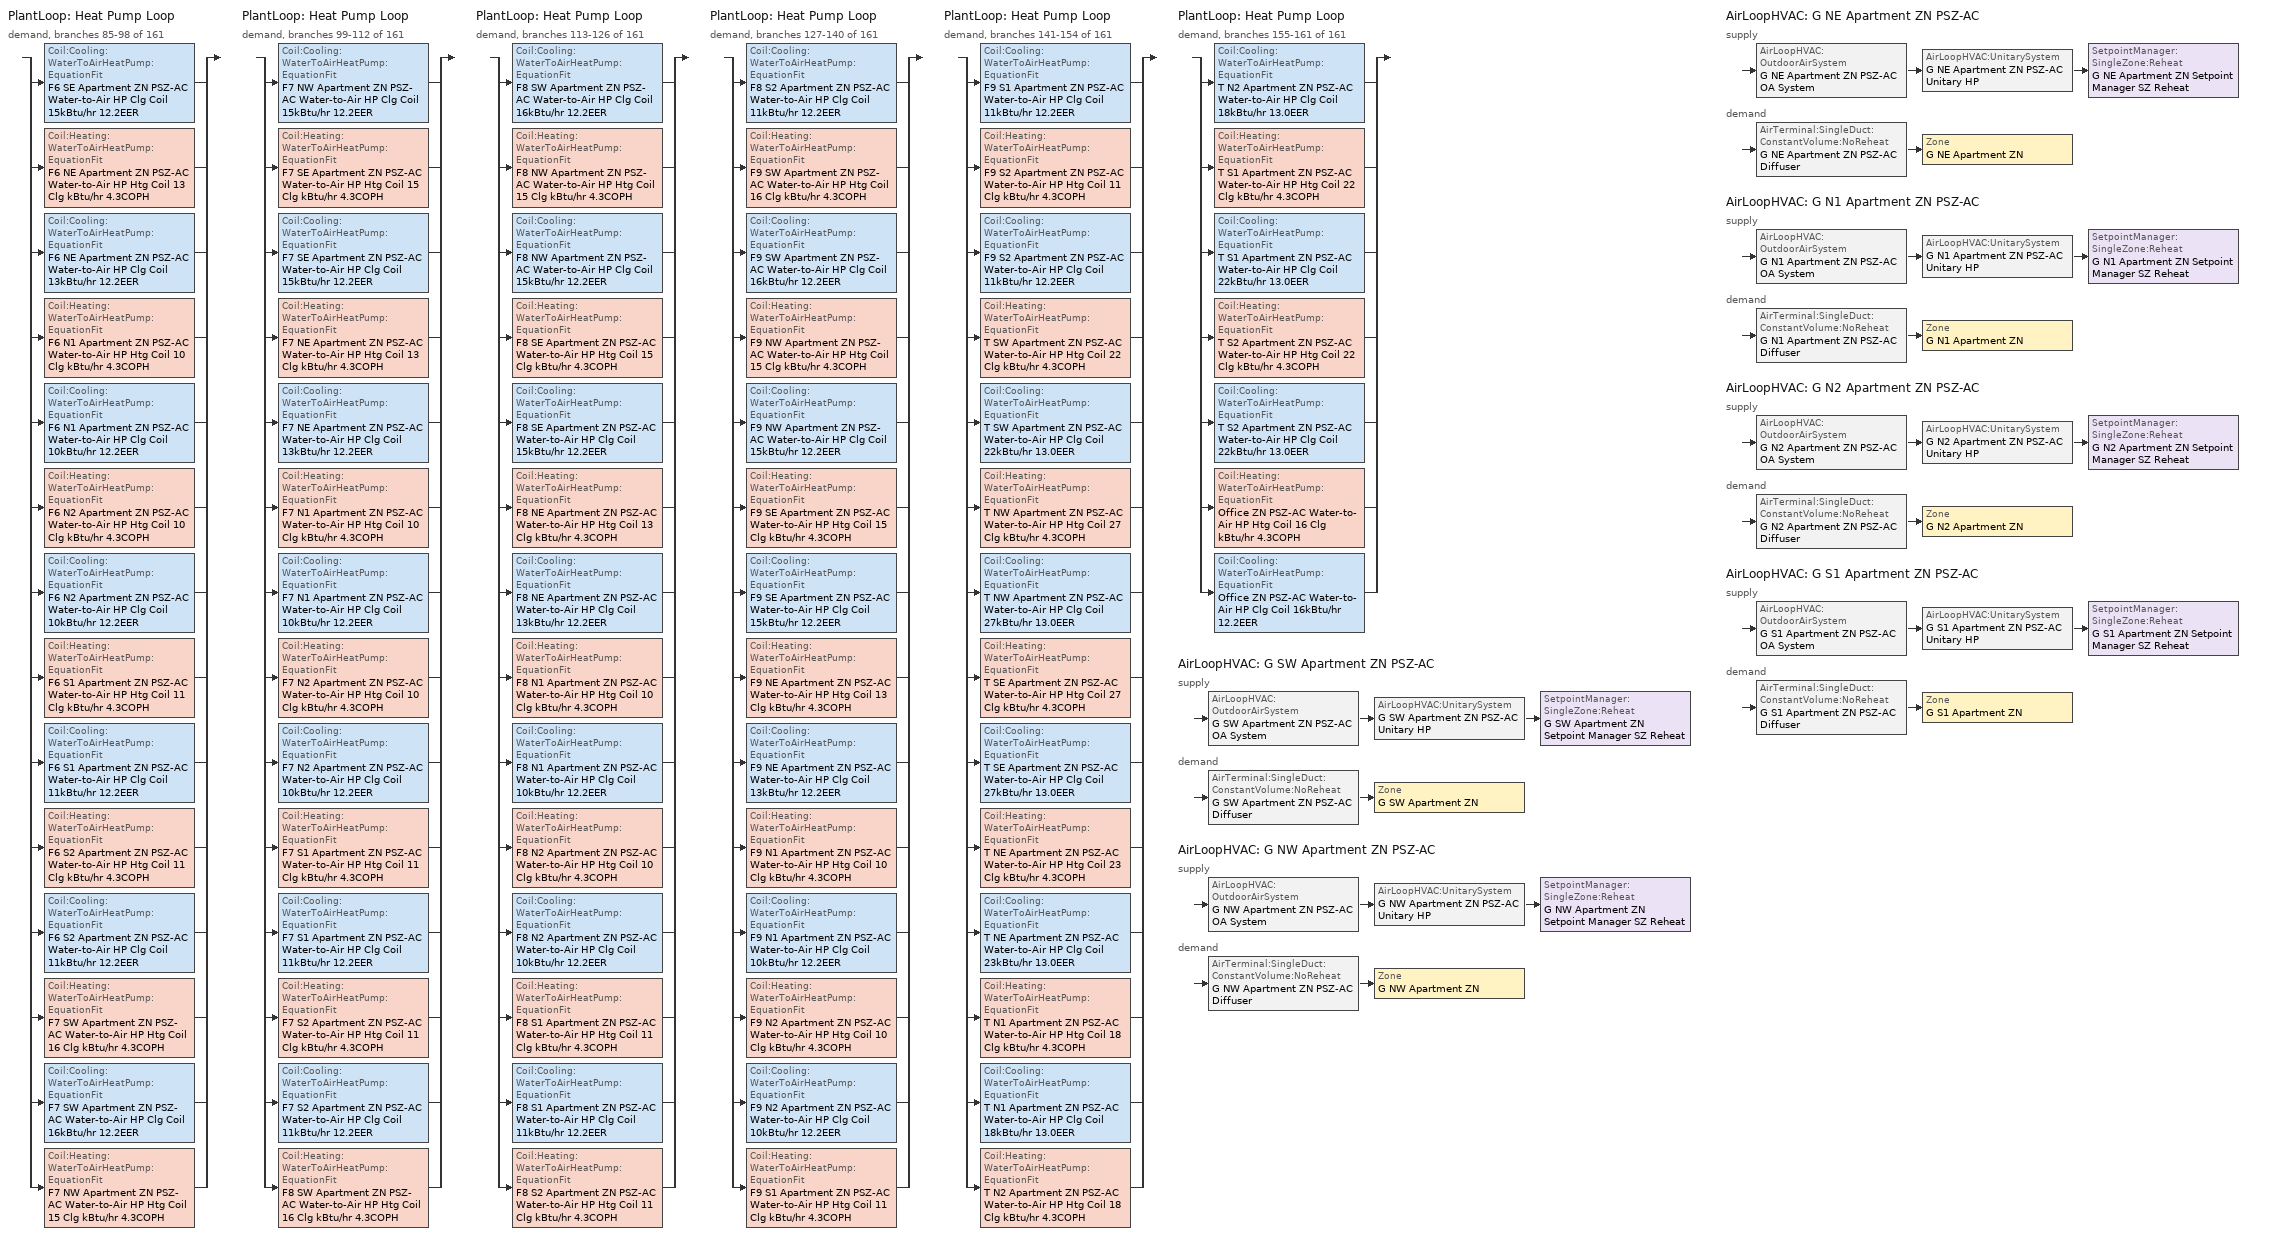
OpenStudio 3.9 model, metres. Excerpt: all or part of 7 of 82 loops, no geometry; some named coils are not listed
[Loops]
PlantLoop 'Heat Pump Loop'
 demand, branches 85-98 of 161: split
  | Coil:Cooling:WaterToAirHeatPump:EquationFit 'F6 SE Apartment ZN PSZ-AC Water-to-Air HP Clg Coil 15kBtu/hr 12.2EER'
  | Coil:Heating:WaterToAirHeatPump:EquationFit 'F6 NE Apartment ZN PSZ-AC Water-to-Air HP Htg Coil 13 Clg kBtu/hr 4.3COPH'
  | Coil:Cooling:WaterToAirHeatPump:EquationFit 'F6 NE Apartment ZN PSZ-AC Water-to-Air HP Clg Coil 13kBtu/hr 12.2EER'
  | Coil:Heating:WaterToAirHeatPump:EquationFit 'F6 N1 Apartment ZN PSZ-AC Water-to-Air HP Htg Coil 10 Clg kBtu/hr 4.3COPH'
  | Coil:Cooling:WaterToAirHeatPump:EquationFit 'F6 N1 Apartment ZN PSZ-AC Water-to-Air HP Clg Coil 10kBtu/hr 12.2EER'
  | Coil:Heating:WaterToAirHeatPump:EquationFit 'F6 N2 Apartment ZN PSZ-AC Water-to-Air HP Htg Coil 10 Clg kBtu/hr 4.3COPH'
  | Coil:Cooling:WaterToAirHeatPump:EquationFit 'F6 N2 Apartment ZN PSZ-AC Water-to-Air HP Clg Coil 10kBtu/hr 12.2EER'
  | Coil:Heating:WaterToAirHeatPump:EquationFit 'F6 S1 Apartment ZN PSZ-AC Water-to-Air HP Htg Coil 11 Clg kBtu/hr 4.3COPH'
  | Coil:Cooling:WaterToAirHeatPump:EquationFit 'F6 S1 Apartment ZN PSZ-AC Water-to-Air HP Clg Coil 11kBtu/hr 12.2EER'
  | Coil:Heating:WaterToAirHeatPump:EquationFit 'F6 S2 Apartment ZN PSZ-AC Water-to-Air HP Htg Coil 11 Clg kBtu/hr 4.3COPH'
  | Coil:Cooling:WaterToAirHeatPump:EquationFit 'F6 S2 Apartment ZN PSZ-AC Water-to-Air HP Clg Coil 11kBtu/hr 12.2EER'
  | Coil:Heating:WaterToAirHeatPump:EquationFit 'F7 SW Apartment ZN PSZ-AC Water-to-Air HP Htg Coil 16 Clg kBtu/hr 4.3COPH'
  | Coil:Cooling:WaterToAirHeatPump:EquationFit 'F7 SW Apartment ZN PSZ-AC Water-to-Air HP Clg Coil 16kBtu/hr 12.2EER'
  | Coil:Heating:WaterToAirHeatPump:EquationFit 'F7 NW Apartment ZN PSZ-AC Water-to-Air HP Htg Coil 15 Clg kBtu/hr 4.3COPH'
PlantLoop 'Heat Pump Loop'
 demand, branches 99-112 of 161: split
  | Coil:Cooling:WaterToAirHeatPump:EquationFit 'F7 NW Apartment ZN PSZ-AC Water-to-Air HP Clg Coil 15kBtu/hr 12.2EER'
  | Coil:Heating:WaterToAirHeatPump:EquationFit 'F7 SE Apartment ZN PSZ-AC Water-to-Air HP Htg Coil 15 Clg kBtu/hr 4.3COPH'
  | Coil:Cooling:WaterToAirHeatPump:EquationFit 'F7 SE Apartment ZN PSZ-AC Water-to-Air HP Clg Coil 15kBtu/hr 12.2EER'
  | Coil:Heating:WaterToAirHeatPump:EquationFit 'F7 NE Apartment ZN PSZ-AC Water-to-Air HP Htg Coil 13 Clg kBtu/hr 4.3COPH'
  | Coil:Cooling:WaterToAirHeatPump:EquationFit 'F7 NE Apartment ZN PSZ-AC Water-to-Air HP Clg Coil 13kBtu/hr 12.2EER'
  | Coil:Heating:WaterToAirHeatPump:EquationFit 'F7 N1 Apartment ZN PSZ-AC Water-to-Air HP Htg Coil 10 Clg kBtu/hr 4.3COPH'
  | Coil:Cooling:WaterToAirHeatPump:EquationFit 'F7 N1 Apartment ZN PSZ-AC Water-to-Air HP Clg Coil 10kBtu/hr 12.2EER'
  | Coil:Heating:WaterToAirHeatPump:EquationFit 'F7 N2 Apartment ZN PSZ-AC Water-to-Air HP Htg Coil 10 Clg kBtu/hr 4.3COPH'
  | Coil:Cooling:WaterToAirHeatPump:EquationFit 'F7 N2 Apartment ZN PSZ-AC Water-to-Air HP Clg Coil 10kBtu/hr 12.2EER'
  | Coil:Heating:WaterToAirHeatPump:EquationFit 'F7 S1 Apartment ZN PSZ-AC Water-to-Air HP Htg Coil 11 Clg kBtu/hr 4.3COPH'
  | Coil:Cooling:WaterToAirHeatPump:EquationFit 'F7 S1 Apartment ZN PSZ-AC Water-to-Air HP Clg Coil 11kBtu/hr 12.2EER'
  | Coil:Heating:WaterToAirHeatPump:EquationFit 'F7 S2 Apartment ZN PSZ-AC Water-to-Air HP Htg Coil 11 Clg kBtu/hr 4.3COPH'
  | Coil:Cooling:WaterToAirHeatPump:EquationFit 'F7 S2 Apartment ZN PSZ-AC Water-to-Air HP Clg Coil 11kBtu/hr 12.2EER'
  | Coil:Heating:WaterToAirHeatPump:EquationFit 'F8 SW Apartment ZN PSZ-AC Water-to-Air HP Htg Coil 16 Clg kBtu/hr 4.3COPH'
PlantLoop 'Heat Pump Loop'
 demand, branches 113-126 of 161: split
  | Coil:Cooling:WaterToAirHeatPump:EquationFit 'F8 SW Apartment ZN PSZ-AC Water-to-Air HP Clg Coil 16kBtu/hr 12.2EER'
  | Coil:Heating:WaterToAirHeatPump:EquationFit 'F8 NW Apartment ZN PSZ-AC Water-to-Air HP Htg Coil 15 Clg kBtu/hr 4.3COPH'
  | Coil:Cooling:WaterToAirHeatPump:EquationFit 'F8 NW Apartment ZN PSZ-AC Water-to-Air HP Clg Coil 15kBtu/hr 12.2EER'
  | Coil:Heating:WaterToAirHeatPump:EquationFit 'F8 SE Apartment ZN PSZ-AC Water-to-Air HP Htg Coil 15 Clg kBtu/hr 4.3COPH'
  | Coil:Cooling:WaterToAirHeatPump:EquationFit 'F8 SE Apartment ZN PSZ-AC Water-to-Air HP Clg Coil 15kBtu/hr 12.2EER'
  | Coil:Heating:WaterToAirHeatPump:EquationFit 'F8 NE Apartment ZN PSZ-AC Water-to-Air HP Htg Coil 13 Clg kBtu/hr 4.3COPH'
  | Coil:Cooling:WaterToAirHeatPump:EquationFit 'F8 NE Apartment ZN PSZ-AC Water-to-Air HP Clg Coil 13kBtu/hr 12.2EER'
  | Coil:Heating:WaterToAirHeatPump:EquationFit 'F8 N1 Apartment ZN PSZ-AC Water-to-Air HP Htg Coil 10 Clg kBtu/hr 4.3COPH'
  | Coil:Cooling:WaterToAirHeatPump:EquationFit 'F8 N1 Apartment ZN PSZ-AC Water-to-Air HP Clg Coil 10kBtu/hr 12.2EER'
  | Coil:Heating:WaterToAirHeatPump:EquationFit 'F8 N2 Apartment ZN PSZ-AC Water-to-Air HP Htg Coil 10 Clg kBtu/hr 4.3COPH'
  | Coil:Cooling:WaterToAirHeatPump:EquationFit 'F8 N2 Apartment ZN PSZ-AC Water-to-Air HP Clg Coil 10kBtu/hr 12.2EER'
  | Coil:Heating:WaterToAirHeatPump:EquationFit 'F8 S1 Apartment ZN PSZ-AC Water-to-Air HP Htg Coil 11 Clg kBtu/hr 4.3COPH'
  | Coil:Cooling:WaterToAirHeatPump:EquationFit 'F8 S1 Apartment ZN PSZ-AC Water-to-Air HP Clg Coil 11kBtu/hr 12.2EER'
  | Coil:Heating:WaterToAirHeatPump:EquationFit 'F8 S2 Apartment ZN PSZ-AC Water-to-Air HP Htg Coil 11 Clg kBtu/hr 4.3COPH'
PlantLoop 'Heat Pump Loop'
 demand, branches 127-140 of 161: split
  | Coil:Cooling:WaterToAirHeatPump:EquationFit 'F8 S2 Apartment ZN PSZ-AC Water-to-Air HP Clg Coil 11kBtu/hr 12.2EER'
  | Coil:Heating:WaterToAirHeatPump:EquationFit 'F9 SW Apartment ZN PSZ-AC Water-to-Air HP Htg Coil 16 Clg kBtu/hr 4.3COPH'
  | Coil:Cooling:WaterToAirHeatPump:EquationFit 'F9 SW Apartment ZN PSZ-AC Water-to-Air HP Clg Coil 16kBtu/hr 12.2EER'
  | Coil:Heating:WaterToAirHeatPump:EquationFit 'F9 NW Apartment ZN PSZ-AC Water-to-Air HP Htg Coil 15 Clg kBtu/hr 4.3COPH'
  | Coil:Cooling:WaterToAirHeatPump:EquationFit 'F9 NW Apartment ZN PSZ-AC Water-to-Air HP Clg Coil 15kBtu/hr 12.2EER'
  | Coil:Heating:WaterToAirHeatPump:EquationFit 'F9 SE Apartment ZN PSZ-AC Water-to-Air HP Htg Coil 15 Clg kBtu/hr 4.3COPH'
  | Coil:Cooling:WaterToAirHeatPump:EquationFit 'F9 SE Apartment ZN PSZ-AC Water-to-Air HP Clg Coil 15kBtu/hr 12.2EER'
  | Coil:Heating:WaterToAirHeatPump:EquationFit 'F9 NE Apartment ZN PSZ-AC Water-to-Air HP Htg Coil 13 Clg kBtu/hr 4.3COPH'
  | Coil:Cooling:WaterToAirHeatPump:EquationFit 'F9 NE Apartment ZN PSZ-AC Water-to-Air HP Clg Coil 13kBtu/hr 12.2EER'
  | Coil:Heating:WaterToAirHeatPump:EquationFit 'F9 N1 Apartment ZN PSZ-AC Water-to-Air HP Htg Coil 10 Clg kBtu/hr 4.3COPH'
  | Coil:Cooling:WaterToAirHeatPump:EquationFit 'F9 N1 Apartment ZN PSZ-AC Water-to-Air HP Clg Coil 10kBtu/hr 12.2EER'
  | Coil:Heating:WaterToAirHeatPump:EquationFit 'F9 N2 Apartment ZN PSZ-AC Water-to-Air HP Htg Coil 10 Clg kBtu/hr 4.3COPH'
  | Coil:Cooling:WaterToAirHeatPump:EquationFit 'F9 N2 Apartment ZN PSZ-AC Water-to-Air HP Clg Coil 10kBtu/hr 12.2EER'
  | Coil:Heating:WaterToAirHeatPump:EquationFit 'F9 S1 Apartment ZN PSZ-AC Water-to-Air HP Htg Coil 11 Clg kBtu/hr 4.3COPH'
PlantLoop 'Heat Pump Loop'
 demand, branches 141-154 of 161: split
  | Coil:Cooling:WaterToAirHeatPump:EquationFit 'F9 S1 Apartment ZN PSZ-AC Water-to-Air HP Clg Coil 11kBtu/hr 12.2EER'
  | Coil:Heating:WaterToAirHeatPump:EquationFit 'F9 S2 Apartment ZN PSZ-AC Water-to-Air HP Htg Coil 11 Clg kBtu/hr 4.3COPH'
  | Coil:Cooling:WaterToAirHeatPump:EquationFit 'F9 S2 Apartment ZN PSZ-AC Water-to-Air HP Clg Coil 11kBtu/hr 12.2EER'
  | Coil:Heating:WaterToAirHeatPump:EquationFit 'T SW Apartment ZN PSZ-AC Water-to-Air HP Htg Coil 22 Clg kBtu/hr 4.3COPH'
  | Coil:Cooling:WaterToAirHeatPump:EquationFit 'T SW Apartment ZN PSZ-AC Water-to-Air HP Clg Coil 22kBtu/hr 13.0EER'
  | Coil:Heating:WaterToAirHeatPump:EquationFit 'T NW Apartment ZN PSZ-AC Water-to-Air HP Htg Coil 27 Clg kBtu/hr 4.3COPH'
  | Coil:Cooling:WaterToAirHeatPump:EquationFit 'T NW Apartment ZN PSZ-AC Water-to-Air HP Clg Coil 27kBtu/hr 13.0EER'
  | Coil:Heating:WaterToAirHeatPump:EquationFit 'T SE Apartment ZN PSZ-AC Water-to-Air HP Htg Coil 27 Clg kBtu/hr 4.3COPH'
  | Coil:Cooling:WaterToAirHeatPump:EquationFit 'T SE Apartment ZN PSZ-AC Water-to-Air HP Clg Coil 27kBtu/hr 13.0EER'
  | Coil:Heating:WaterToAirHeatPump:EquationFit 'T NE Apartment ZN PSZ-AC Water-to-Air HP Htg Coil 23 Clg kBtu/hr 4.3COPH'
  | Coil:Cooling:WaterToAirHeatPump:EquationFit 'T NE Apartment ZN PSZ-AC Water-to-Air HP Clg Coil 23kBtu/hr 13.0EER'
  | Coil:Heating:WaterToAirHeatPump:EquationFit 'T N1 Apartment ZN PSZ-AC Water-to-Air HP Htg Coil 18 Clg kBtu/hr 4.3COPH'
  | Coil:Cooling:WaterToAirHeatPump:EquationFit 'T N1 Apartment ZN PSZ-AC Water-to-Air HP Clg Coil 18kBtu/hr 13.0EER'
  | Coil:Heating:WaterToAirHeatPump:EquationFit 'T N2 Apartment ZN PSZ-AC Water-to-Air HP Htg Coil 18 Clg kBtu/hr 4.3COPH'
PlantLoop 'Heat Pump Loop'
 demand, branches 155-161 of 161: split
  | Coil:Cooling:WaterToAirHeatPump:EquationFit 'T N2 Apartment ZN PSZ-AC Water-to-Air HP Clg Coil 18kBtu/hr 13.0EER'
  | Coil:Heating:WaterToAirHeatPump:EquationFit 'T S1 Apartment ZN PSZ-AC Water-to-Air HP Htg Coil 22 Clg kBtu/hr 4.3COPH'
  | Coil:Cooling:WaterToAirHeatPump:EquationFit 'T S1 Apartment ZN PSZ-AC Water-to-Air HP Clg Coil 22kBtu/hr 13.0EER'
  | Coil:Heating:WaterToAirHeatPump:EquationFit 'T S2 Apartment ZN PSZ-AC Water-to-Air HP Htg Coil 22 Clg kBtu/hr 4.3COPH'
  | Coil:Cooling:WaterToAirHeatPump:EquationFit 'T S2 Apartment ZN PSZ-AC Water-to-Air HP Clg Coil 22kBtu/hr 13.0EER'
  | Coil:Heating:WaterToAirHeatPump:EquationFit 'Office ZN PSZ-AC Water-to-Air HP Htg Coil 16 Clg kBtu/hr 4.3COPH'
  | Coil:Cooling:WaterToAirHeatPump:EquationFit 'Office ZN PSZ-AC Water-to-Air HP Clg Coil 16kBtu/hr 12.2EER'
AirLoopHVAC 'G SW Apartment ZN PSZ-AC'
 supply: AirLoopHVAC:OutdoorAirSystem 'G SW Apartment ZN PSZ-AC OA System' > AirLoopHVAC:UnitarySystem 'G SW Apartment ZN PSZ-AC Unitary HP' > SetpointManager:SingleZone:Reheat 'G SW Apartment ZN Setpoint Manager SZ Reheat'
 demand: AirTerminal:SingleDuct:ConstantVolume:NoReheat 'G SW Apartment ZN PSZ-AC Diffuser' > Zone 'G SW Apartment ZN'
AirLoopHVAC 'G NW Apartment ZN PSZ-AC'
 supply: AirLoopHVAC:OutdoorAirSystem 'G NW Apartment ZN PSZ-AC OA System' > AirLoopHVAC:UnitarySystem 'G NW Apartment ZN PSZ-AC Unitary HP' > SetpointManager:SingleZone:Reheat 'G NW Apartment ZN Setpoint Manager SZ Reheat'
 demand: AirTerminal:SingleDuct:ConstantVolume:NoReheat 'G NW Apartment ZN PSZ-AC Diffuser' > Zone 'G NW Apartment ZN'
AirLoopHVAC 'G NE Apartment ZN PSZ-AC'
 supply: AirLoopHVAC:OutdoorAirSystem 'G NE Apartment ZN PSZ-AC OA System' > AirLoopHVAC:UnitarySystem 'G NE Apartment ZN PSZ-AC Unitary HP' > SetpointManager:SingleZone:Reheat 'G NE Apartment ZN Setpoint Manager SZ Reheat'
 demand: AirTerminal:SingleDuct:ConstantVolume:NoReheat 'G NE Apartment ZN PSZ-AC Diffuser' > Zone 'G NE Apartment ZN'
AirLoopHVAC 'G N1 Apartment ZN PSZ-AC'
 supply: AirLoopHVAC:OutdoorAirSystem 'G N1 Apartment ZN PSZ-AC OA System' > AirLoopHVAC:UnitarySystem 'G N1 Apartment ZN PSZ-AC Unitary HP' > SetpointManager:SingleZone:Reheat 'G N1 Apartment ZN Setpoint Manager SZ Reheat'
 demand: AirTerminal:SingleDuct:ConstantVolume:NoReheat 'G N1 Apartment ZN PSZ-AC Diffuser' > Zone 'G N1 Apartment ZN'
AirLoopHVAC 'G N2 Apartment ZN PSZ-AC'
 supply: AirLoopHVAC:OutdoorAirSystem 'G N2 Apartment ZN PSZ-AC OA System' > AirLoopHVAC:UnitarySystem 'G N2 Apartment ZN PSZ-AC Unitary HP' > SetpointManager:SingleZone:Reheat 'G N2 Apartment ZN Setpoint Manager SZ Reheat'
 demand: AirTerminal:SingleDuct:ConstantVolume:NoReheat 'G N2 Apartment ZN PSZ-AC Diffuser' > Zone 'G N2 Apartment ZN'
AirLoopHVAC 'G S1 Apartment ZN PSZ-AC'
 supply: AirLoopHVAC:OutdoorAirSystem 'G S1 Apartment ZN PSZ-AC OA System' > AirLoopHVAC:UnitarySystem 'G S1 Apartment ZN PSZ-AC Unitary HP' > SetpointManager:SingleZone:Reheat 'G S1 Apartment ZN Setpoint Manager SZ Reheat'
 demand: AirTerminal:SingleDuct:ConstantVolume:NoReheat 'G S1 Apartment ZN PSZ-AC Diffuser' > Zone 'G S1 Apartment ZN'
[Sizing:Zone] Zone Cooling Design Supply Air Temperature Input Method=SupplyAirTemperature; Zone Cooling Design Supply Air Temperature {C}=12.7778; Zone Cooling Design Supply Air Temperature Difference {deltaC}=11.11; Zone Heating Design Supply Air Temperature Input Method=SupplyAirTemperature; Zone Heating Design Supply Air Temperature {C}=50; Zone Heating Design Supply Air Temperature Difference {deltaC}=11.11; Zone Cooling Design Supply Air Humidity Ratio {kg-H2O/kg-air}=0.0085; Zone Heating Design Supply Air Humidity Ratio {kg-H2O/kg-air}=0.008; Cooling Design Air Flow Method=DesignDay; Heating Design Air Flow Method=DesignDay; Heating Maximum Air Flow Fraction=1; Account for Dedicated Outdoor Air System=No; Dedicated Outdoor Air System Control Strategy=NeutralSupplyAir; Dedicated Outdoor Air Low Setpoint Temperature for Design {C}=autosize; Dedicated Outdoor Air High Setpoint Temperature for Design {C}=autosize; Zone Load Sizing Method=Sensible Load Only No Latent Load; Zone Latent Cooling Design Supply Air Humidity Ratio Input Method=HumidityRatioDifference; Zone Cooling Design Supply Air Humidity Ratio Difference {kgWater/kgDryAir}=0.005; Zone Latent Heating Design Supply Air Humidity Ratio Input Method=HumidityRatioDifference; Zone Humidification Design Supply Air Humidity Ratio Difference {kgWater/kgDryAir}=0.005; Sizing Option=Coincident
G N1 Apartment ZN; G N2 Apartment ZN; G NE Apartment ZN; G NW Apartment ZN; G S1 Apartment ZN; G SW Apartment ZN
[Zone equipment]
G N1 Apartment ZN: G N1 Apartment ZN PSZ-AC Diffuser, G N1 Apartment ZN ERV
G N2 Apartment ZN: G N2 Apartment ZN PSZ-AC Diffuser, G N2 Apartment ZN ERV
G NE Apartment ZN: G NE Apartment ZN PSZ-AC Diffuser, G NE Apartment ZN ERV
G NW Apartment ZN: G NW Apartment ZN PSZ-AC Diffuser, G NW Apartment ZN ERV
G S1 Apartment ZN: G S1 Apartment ZN PSZ-AC Diffuser, G S1 Apartment ZN ERV
G SW Apartment ZN: G SW Apartment ZN PSZ-AC Diffuser, G SW Apartment ZN ERV
[AirLoopHVAC] Availability Schedule=Always On; Design Supply Air Flow Rate {m3/s}=autosize; Design Return Air Flow Fraction of Supply Air Flow=1
G SW Apartment ZN PSZ-AC; G NW Apartment ZN PSZ-AC; G NE Apartment ZN PSZ-AC; G N1 Apartment ZN PSZ-AC; G N2 Apartment ZN PSZ-AC; G S1 Apartment ZN PSZ-AC
[Sizing:System] Type of Load to Size On=Sensible; Design Outdoor Air Flow Rate {m3/s}=Autosize; Central Heating Maximum System Air Flow Ratio=1; Preheat Design Temperature {C}=7.22222; Preheat Design Humidity Ratio {kg-H2O/kg-Air}=0.008; Precool Design Temperature {C}=12.7778; Precool Design Humidity Ratio {kg-H2O/kg-Air}=0.008; Central Cooling Design Supply Air Temperature {C}=12.7778; Central Heating Design Supply Air Temperature {C}=50; Sizing Option=Coincident; 100% Outdoor Air in Cooling=No; 100% Outdoor Air in Heating=No; Central Cooling Design Supply Air Humidity Ratio {kg-H2O/kg-Air}=0.0085; Central Heating Design Supply Air Humidity Ratio {kg-H2O/kg-Air}=0.008; Cooling Design Air Flow Method=DesignDay; Heating Design Air Flow Method=DesignDay; System Outdoor Air Method=ZoneSum; Zone Maximum Outdoor Air Fraction=1; Cooling Supply Air Flow Rate Per Floor Area {m3/s-m2}=0.00996765; Cooling Fraction of Autosized Cooling Supply Air Flow Rate=1; Cooling Supply Air Flow Rate Per Unit Cooling Capacity {m3/s-W}=3.94755e-05; Heating Supply Air Flow Rate Per Floor Area {m3/s-m2}=0.00996765; Heating Fraction of Autosized Heating Supply Air Flow Rate=1; Heating Fraction of Autosized Cooling Supply Air Flow Rate=1; Heating Supply Air Flow Rate Per Unit Heating Capacity {m3/s-W}=3.15882e-05; Cooling Design Capacity Method=CoolingDesignCapacity; Cooling Design Capacity {W}=autosize; Cooling Design Capacity Per Floor Area {W/m2}=234.7; Fraction of Autosized Cooling Design Capacity=1; Heating Design Capacity Method=HeatingDesignCapacity; Heating Design Capacity {W}=autosize; Heating Design Capacity Per Floor Area {W/m2}=157; Fraction of Autosized Heating Design Capacity=1; Central Cooling Capacity Control Method=OnOff; Occupant Diversity=autosize
G SW Apartment ZN PSZ-AC; G NW Apartment ZN PSZ-AC; G NE Apartment ZN PSZ-AC; G N1 Apartment ZN PSZ-AC; G N2 Apartment ZN PSZ-AC; G S1 Apartment ZN PSZ-AC
[SetpointManager:SingleZone:Reheat] Minimum Supply Air Temperature {C}=12.7778; Maximum Supply Air Temperature {C}=50
Name | Control Zone | Setpoint Node or NodeList
G SW Apartment ZN Setpoint Manager SZ Reheat | G SW Apartment ZN | G SW Apartment ZN PSZ-AC Supply Outlet Node
G NW Apartment ZN Setpoint Manager SZ Reheat | G NW Apartment ZN | G NW Apartment ZN PSZ-AC Supply Outlet Node
G NE Apartment ZN Setpoint Manager SZ Reheat | G NE Apartment ZN | G NE Apartment ZN PSZ-AC Supply Outlet Node
G N1 Apartment ZN Setpoint Manager SZ Reheat | G N1 Apartment ZN | G N1 Apartment ZN PSZ-AC Supply Outlet Node
G N2 Apartment ZN Setpoint Manager SZ Reheat | G N2 Apartment ZN | G N2 Apartment ZN PSZ-AC Supply Outlet Node
G S1 Apartment ZN Setpoint Manager SZ Reheat | G S1 Apartment ZN | G S1 Apartment ZN PSZ-AC Supply Outlet Node
[Coil:Heating:WaterToAirHeatPump:EquationFit] Rated Heating Coefficient of Performance {W/W}=4.3; Rated Entering Water Temperature {C}=20; Rated Entering Air Dry-Bulb Temperature {C}=20; Ratio of Rated Heating Capacity to Rated Cooling Capacity=1; Heating Capacity Curve=Water to Air Heat Pump Heating Capacity Curve; Heating Power Consumption Curve=Water to Air Heat Pump Heating Power Consumption Curve; Part Load Fraction Correlation Curve=Water to Air Heat Pump Part Load Fraction Correlation Curve
F6 NE Apartment ZN PSZ-AC Water-to-Air HP Htg Coil 13 Clg kBtu/hr 4.3COPH; F6 N1 Apartment ZN PSZ-AC Water-to-Air HP Htg Coil 10 Clg kBtu/hr 4.3COPH; F6 N2 Apartment ZN PSZ-AC Water-to-Air HP Htg Coil 10 Clg kBtu/hr 4.3COPH; F6 S1 Apartment ZN PSZ-AC Water-to-Air HP Htg Coil 11 Clg kBtu/hr 4.3COPH; F6 S2 Apartment ZN PSZ-AC Water-to-Air HP Htg Coil 11 Clg kBtu/hr 4.3COPH; F7 SW Apartment ZN PSZ-AC Water-to-Air HP Htg Coil 16 Clg kBtu/hr 4.3COPH; F7 NW Apartment ZN PSZ-AC Water-to-Air HP Htg Coil 15 Clg kBtu/hr 4.3COPH; F7 SE Apartment ZN PSZ-AC Water-to-Air HP Htg Coil 15 Clg kBtu/hr 4.3COPH; F7 NE Apartment ZN PSZ-AC Water-to-Air HP Htg Coil 13 Clg kBtu/hr 4.3COPH; F7 N1 Apartment ZN PSZ-AC Water-to-Air HP Htg Coil 10 Clg kBtu/hr 4.3COPH; F7 N2 Apartment ZN PSZ-AC Water-to-Air HP Htg Coil 10 Clg kBtu/hr 4.3COPH; F7 S1 Apartment ZN PSZ-AC Water-to-Air HP Htg Coil 11 Clg kBtu/hr 4.3COPH; F7 S2 Apartment ZN PSZ-AC Water-to-Air HP Htg Coil 11 Clg kBtu/hr 4.3COPH; F8 SW Apartment ZN PSZ-AC Water-to-Air HP Htg Coil 16 Clg kBtu/hr 4.3COPH; F8 NW Apartment ZN PSZ-AC Water-to-Air HP Htg Coil 15 Clg kBtu/hr 4.3COPH; F8 SE Apartment ZN PSZ-AC Water-to-Air HP Htg Coil 15 Clg kBtu/hr 4.3COPH; F8 NE Apartment ZN PSZ-AC Water-to-Air HP Htg Coil 13 Clg kBtu/hr 4.3COPH; F8 N1 Apartment ZN PSZ-AC Water-to-Air HP Htg Coil 10 Clg kBtu/hr 4.3COPH; F8 N2 Apartment ZN PSZ-AC Water-to-Air HP Htg Coil 10 Clg kBtu/hr 4.3COPH; F8 S1 Apartment ZN PSZ-AC Water-to-Air HP Htg Coil 11 Clg kBtu/hr 4.3COPH; F8 S2 Apartment ZN PSZ-AC Water-to-Air HP Htg Coil 11 Clg kBtu/hr 4.3COPH; F9 SW Apartment ZN PSZ-AC Water-to-Air HP Htg Coil 16 Clg kBtu/hr 4.3COPH; F9 NW Apartment ZN PSZ-AC Water-to-Air HP Htg Coil 15 Clg kBtu/hr 4.3COPH; F9 SE Apartment ZN PSZ-AC Water-to-Air HP Htg Coil 15 Clg kBtu/hr 4.3COPH; F9 NE Apartment ZN PSZ-AC Water-to-Air HP Htg Coil 13 Clg kBtu/hr 4.3COPH; F9 N1 Apartment ZN PSZ-AC Water-to-Air HP Htg Coil 10 Clg kBtu/hr 4.3COPH; F9 N2 Apartment ZN PSZ-AC Water-to-Air HP Htg Coil 10 Clg kBtu/hr 4.3COPH; F9 S1 Apartment ZN PSZ-AC Water-to-Air HP Htg Coil 11 Clg kBtu/hr 4.3COPH; F9 S2 Apartment ZN PSZ-AC Water-to-Air HP Htg Coil 11 Clg kBtu/hr 4.3COPH; T SW Apartment ZN PSZ-AC Water-to-Air HP Htg Coil 22 Clg kBtu/hr 4.3COPH; T NW Apartment ZN PSZ-AC Water-to-Air HP Htg Coil 27 Clg kBtu/hr 4.3COPH; T SE Apartment ZN PSZ-AC Water-to-Air HP Htg Coil 27 Clg kBtu/hr 4.3COPH; T NE Apartment ZN PSZ-AC Water-to-Air HP Htg Coil 23 Clg kBtu/hr 4.3COPH; T N1 Apartment ZN PSZ-AC Water-to-Air HP Htg Coil 18 Clg kBtu/hr 4.3COPH; T N2 Apartment ZN PSZ-AC Water-to-Air HP Htg Coil 18 Clg kBtu/hr 4.3COPH; T S1 Apartment ZN PSZ-AC Water-to-Air HP Htg Coil 22 Clg kBtu/hr 4.3COPH; T S2 Apartment ZN PSZ-AC Water-to-Air HP Htg Coil 22 Clg kBtu/hr 4.3COPH; Office ZN PSZ-AC Water-to-Air HP Htg Coil 16 Clg kBtu/hr 4.3COPH
[Coil:Heating:Electric] Availability Schedule=Always On Discrete; Efficiency=1
G SW Apartment ZN PSZ-AC Electric Backup Htg Coil; G NW Apartment ZN PSZ-AC Electric Backup Htg Coil; G NE Apartment ZN PSZ-AC Electric Backup Htg Coil; G N1 Apartment ZN PSZ-AC Electric Backup Htg Coil; G N2 Apartment ZN PSZ-AC Electric Backup Htg Coil; G S1 Apartment ZN PSZ-AC Electric Backup Htg Coil
[Coil:Cooling:WaterToAirHeatPump:EquationFit] Rated Entering Water Temperature {C}=30; Rated Entering Air Dry-Bulb Temperature {C}=27; Rated Entering Air Wet-Bulb Temperature {C}=19; Total Cooling Capacity Curve=Water to Air Heat Pump Total Cooling Capacity Curve; Sensible Cooling Capacity Curve=Water to Air Heat Pump Sensible Cooling Capacity Curve; Cooling Power Consumption Curve=Water to Air Heat Pump Cooling Power Consumption Curve; Part Load Fraction Correlation Curve=Water to Air Heat Pump Part Load Fraction Correlation Curve; Maximum Cycling Rate {cycles/hr}=2.5; Latent Capacity Time Constant {s}=60; Fan Delay Time {s}=60
Name | Rated Cooling Coefficient of Performance {W/W}
F6 SE Apartment ZN PSZ-AC Water-to-Air HP Clg Coil 15kBtu/hr 12.2EER; F6 NE Apartment ZN PSZ-AC Water-to-Air HP Clg Coil 13kBtu/hr 12.2EER; F6 N1 Apartment ZN PSZ-AC Water-to-Air HP Clg Coil 10kBtu/hr 12.2EER; F6 N2 Apartment ZN PSZ-AC Water-to-Air HP Clg Coil 10kBtu/hr 12.2EER; F6 S1 Apartment ZN PSZ-AC Water-to-Air HP Clg Coil 11kBtu/hr 12.2EER; F6 S2 Apartment ZN PSZ-AC Water-to-Air HP Clg Coil 11kBtu/hr 12.2EER; F7 SW Apartment ZN PSZ-AC Water-to-Air HP Clg Coil 16kBtu/hr 12.2EER; F7 NW Apartment ZN PSZ-AC Water-to-Air HP Clg Coil 15kBtu/hr 12.2EER; F7 SE Apartment ZN PSZ-AC Water-to-Air HP Clg Coil 15kBtu/hr 12.2EER; F7 NE Apartment ZN PSZ-AC Water-to-Air HP Clg Coil 13kBtu/hr 12.2EER; F7 N1 Apartment ZN PSZ-AC Water-to-Air HP Clg Coil 10kBtu/hr 12.2EER; F7 N2 Apartment ZN PSZ-AC Water-to-Air HP Clg Coil 10kBtu/hr 12.2EER; F7 S1 Apartment ZN PSZ-AC Water-to-Air HP Clg Coil 11kBtu/hr 12.2EER; F7 S2 Apartment ZN PSZ-AC Water-to-Air HP Clg Coil 11kBtu/hr 12.2EER; F8 SW Apartment ZN PSZ-AC Water-to-Air HP Clg Coil 16kBtu/hr 12.2EER; F8 NW Apartment ZN PSZ-AC Water-to-Air HP Clg Coil 15kBtu/hr 12.2EER; F8 SE Apartment ZN PSZ-AC Water-to-Air HP Clg Coil 15kBtu/hr 12.2EER; F8 NE Apartment ZN PSZ-AC Water-to-Air HP Clg Coil 13kBtu/hr 12.2EER; F8 N1 Apartment ZN PSZ-AC Water-to-Air HP Clg Coil 10kBtu/hr 12.2EER; F8 N2 Apartment ZN PSZ-AC Water-to-Air HP Clg Coil 10kBtu/hr 12.2EER; F8 S1 Apartment ZN PSZ-AC Water-to-Air HP Clg Coil 11kBtu/hr 12.2EER; F8 S2 Apartment ZN PSZ-AC Water-to-Air HP Clg Coil 11kBtu/hr 12.2EER; F9 SW Apartment ZN PSZ-AC Water-to-Air HP Clg Coil 16kBtu/hr 12.2EER; F9 NW Apartment ZN PSZ-AC Water-to-Air HP Clg Coil 15kBtu/hr 12.2EER; F9 SE Apartment ZN PSZ-AC Water-to-Air HP Clg Coil 15kBtu/hr 12.2EER; F9 NE Apartment ZN PSZ-AC Water-to-Air HP Clg Coil 13kBtu/hr 12.2EER; F9 N1 Apartment ZN PSZ-AC Water-to-Air HP Clg Coil 10kBtu/hr 12.2EER; F9 N2 Apartment ZN PSZ-AC Water-to-Air HP Clg Coil 10kBtu/hr 12.2EER; F9 S1 Apartment ZN PSZ-AC Water-to-Air HP Clg Coil 11kBtu/hr 12.2EER; F9 S2 Apartment ZN PSZ-AC Water-to-Air HP Clg Coil 11kBtu/hr 12.2EER; Office ZN PSZ-AC Water-to-Air HP Clg Coil 16kBtu/hr 12.2EER | 4.19939
T SW Apartment ZN PSZ-AC Water-to-Air HP Clg Coil 22kBtu/hr 13.0EER; T NW Apartment ZN PSZ-AC Water-to-Air HP Clg Coil 27kBtu/hr 13.0EER; T SE Apartment ZN PSZ-AC Water-to-Air HP Clg Coil 27kBtu/hr 13.0EER; T NE Apartment ZN PSZ-AC Water-to-Air HP Clg Coil 23kBtu/hr 13.0EER; T N1 Apartment ZN PSZ-AC Water-to-Air HP Clg Coil 18kBtu/hr 13.0EER; T N2 Apartment ZN PSZ-AC Water-to-Air HP Clg Coil 18kBtu/hr 13.0EER; T S1 Apartment ZN PSZ-AC Water-to-Air HP Clg Coil 22kBtu/hr 13.0EER; T S2 Apartment ZN PSZ-AC Water-to-Air HP Clg Coil 22kBtu/hr 13.0EER | 4.46582
[Fan:OnOff] Availability Schedule=Always On Discrete; Maximum Flow Rate {m3/s}=autosize; Motor In Airstream Fraction=1
Name | Fan Total Efficiency | Pressure Rise {Pa} | Motor Efficiency | Fan Power Ratio Function of Speed Ratio Curve | Fan Efficiency Ratio Function of Speed Ratio Curve
G SW Apartment ZN PSZ-AC Fan | 0.53625 | 622.722 | 0.825 | Fan On Off Power Curve | Fan On Off Efficiency Curve
G NW Apartment ZN PSZ-AC Fan | 0.53625 | 622.722 | 0.825 | Fan On Off Power Curve 1 | Fan On Off Efficiency Curve 1
G NE Apartment ZN PSZ-AC Fan | 0.53625 | 622.722 | 0.825 | Fan On Off Power Curve 2 | Fan On Off Efficiency Curve 2
G N1 Apartment ZN PSZ-AC Fan | 0.53625 | 622.722 | 0.825 | Fan On Off Power Curve 3 | Fan On Off Efficiency Curve 3
G N2 Apartment ZN PSZ-AC Fan | 0.53625 | 622.722 | 0.825 | Fan On Off Power Curve 4 | Fan On Off Efficiency Curve 4
G S1 Apartment ZN PSZ-AC Fan | 0.53625 | 622.722 | 0.825 | Fan On Off Power Curve 5 | Fan On Off Efficiency Curve 5
G N2 Apartment ZN ERV Supply Fan | 0.303158 | 270.648 | 0.48 | Fan On Off Power Curve 111 | Fan On Off Efficiency Curve 111
G N2 Apartment ZN ERV Exhaust Fan | 0.303158 | 270.648 | 0.48 | Fan On Off Power Curve 112 | Fan On Off Efficiency Curve 112
G N1 Apartment ZN ERV Supply Fan | 0.303158 | 270.648 | 0.48 | Fan On Off Power Curve 147 | Fan On Off Efficiency Curve 147
G N1 Apartment ZN ERV Exhaust Fan | 0.303158 | 270.648 | 0.48 | Fan On Off Power Curve 148 | Fan On Off Efficiency Curve 148
G SW Apartment ZN ERV Supply Fan | 0.303158 | 270.648 | 0.48 | Fan On Off Power Curve 151 | Fan On Off Efficiency Curve 151
G SW Apartment ZN ERV Exhaust Fan | 0.303158 | 270.648 | 0.48 | Fan On Off Power Curve 152 | Fan On Off Efficiency Curve 152
G S1 Apartment ZN ERV Supply Fan | 0.303158 | 270.648 | 0.48 | Fan On Off Power Curve 173 | Fan On Off Efficiency Curve 173
G S1 Apartment ZN ERV Exhaust Fan | 0.303158 | 270.648 | 0.48 | Fan On Off Power Curve 174 | Fan On Off Efficiency Curve 174
G NE Apartment ZN ERV Supply Fan | 0.303158 | 270.648 | 0.48 | Fan On Off Power Curve 205 | Fan On Off Efficiency Curve 205
G NE Apartment ZN ERV Exhaust Fan | 0.303158 | 270.648 | 0.48 | Fan On Off Power Curve 206 | Fan On Off Efficiency Curve 206
G NW Apartment ZN ERV Supply Fan | 0.303158 | 270.648 | 0.48 | Fan On Off Power Curve 223 | Fan On Off Efficiency Curve 223
G NW Apartment ZN ERV Exhaust Fan | 0.303158 | 270.648 | 0.48 | Fan On Off Power Curve 224 | Fan On Off Efficiency Curve 224
[AirLoopHVAC:UnitarySystem] Control Type=Load; Dehumidification Control Type=None; Availability Schedule=Always On; Fan Placement=BlowThrough; Supply Air Fan Operating Mode Schedule=Always Off Discrete; DX Heating Coil Sizing Ratio=1; Use DOAS DX Cooling Coil=No; DOAS DX Cooling Coil Leaving Minimum Air Temperature {C}=2; Latent Load Control=SensibleOnlyLoadControl; Supply Air Flow Rate Method During Cooling Operation=SupplyAirFlowRate; Supply Air Flow Rate During Cooling Operation {m3/s}=Autosize; Supply Air Flow Rate Method During Heating Operation=SupplyAirFlowRate; Supply Air Flow Rate During Heating Operation {m3/s}=Autosize; Supply Air Flow Rate Method When No Cooling or Heating is Required=SupplyAirFlowRate; Supply Air Flow Rate When No Cooling or Heating is Required {m3/s}=Autosize; No Load Supply Air Flow Rate Control Set To Low Speed=Yes; Maximum Supply Air Temperature {C}=50; Maximum Outdoor Dry-Bulb Temperature for Supplemental Heater Operation {C}=4.44444; Ancilliary On-Cycle Electric Power {W}=0; Ancilliary Off-Cycle Electric Power {W}=0
Name | Controlling Zone or Thermostat Location | Supply Fan | Heating Coil | Cooling Coil | Supplemental Heating Coil
G SW Apartment ZN PSZ-AC Unitary HP | G SW Apartment ZN | G SW Apartment ZN PSZ-AC Fan | G SW Apartment ZN PSZ-AC Water-to-Air HP Htg Coil 13 Clg kBtu/hr 4.3COPH | G SW Apartment ZN PSZ-AC Water-to-Air HP Clg Coil 13kBtu/hr 12.2EER | G SW Apartment ZN PSZ-AC Electric Backup Htg Coil
G NW Apartment ZN PSZ-AC Unitary HP | G NW Apartment ZN | G NW Apartment ZN PSZ-AC Fan | G NW Apartment ZN PSZ-AC Water-to-Air HP Htg Coil 13 Clg kBtu/hr 4.3COPH | G NW Apartment ZN PSZ-AC Water-to-Air HP Clg Coil 13kBtu/hr 12.2EER | G NW Apartment ZN PSZ-AC Electric Backup Htg Coil
G NE Apartment ZN PSZ-AC Unitary HP | G NE Apartment ZN | G NE Apartment ZN PSZ-AC Fan | G NE Apartment ZN PSZ-AC Water-to-Air HP Htg Coil 15 Clg kBtu/hr 4.3COPH | G NE Apartment ZN PSZ-AC Water-to-Air HP Clg Coil 15kBtu/hr 12.2EER | G NE Apartment ZN PSZ-AC Electric Backup Htg Coil
G N1 Apartment ZN PSZ-AC Unitary HP | G N1 Apartment ZN | G N1 Apartment ZN PSZ-AC Fan | G N1 Apartment ZN PSZ-AC Water-to-Air HP Htg Coil 9 Clg kBtu/hr 4.3COPH | G N1 Apartment ZN PSZ-AC Water-to-Air HP Clg Coil 9kBtu/hr 12.2EER | G N1 Apartment ZN PSZ-AC Electric Backup Htg Coil
G N2 Apartment ZN PSZ-AC Unitary HP | G N2 Apartment ZN | G N2 Apartment ZN PSZ-AC Fan | G N2 Apartment ZN PSZ-AC Water-to-Air HP Htg Coil 9 Clg kBtu/hr 4.3COPH | G N2 Apartment ZN PSZ-AC Water-to-Air HP Clg Coil 9kBtu/hr 12.2EER | G N2 Apartment ZN PSZ-AC Electric Backup Htg Coil
G S1 Apartment ZN PSZ-AC Unitary HP | G S1 Apartment ZN | G S1 Apartment ZN PSZ-AC Fan | G S1 Apartment ZN PSZ-AC Water-to-Air HP Htg Coil 10 Clg kBtu/hr 4.3COPH | G S1 Apartment ZN PSZ-AC Water-to-Air HP Clg Coil 10kBtu/hr 12.2EER | G S1 Apartment ZN PSZ-AC Electric Backup Htg Coil
[Controller:OutdoorAir] Minimum Outdoor Air Flow Rate {m3/s}=autosize; Maximum Outdoor Air Flow Rate {m3/s}=Autosize; Economizer Control Type=NoEconomizer; Economizer Control Action Type=ModulateFlow; Economizer Maximum Limit Dry-Bulb Temperature {C}=28; Economizer Maximum Limit Enthalpy {J/kg}=64000; Lockout Type=LockoutWithHeating; Minimum Limit Type=FixedMinimum; Minimum Outdoor Air Schedule=Always Off Discrete; High Humidity Control=No; High Humidity Outdoor Air Flow Ratio=1; Control High Indoor Humidity Based on Outdoor Humidity Ratio=Yes; Heat Recovery Bypass Control Type=BypassWhenOAFlowGreaterThanMinimum; Economizer Operation Staging=InterlockedWithMechanicalCooling
Name | Controller Mechanical Ventilation
G SW Apartment ZN PSZ-AC OA System Controller | Controller Mechanical Ventilation 1
G NW Apartment ZN PSZ-AC OA System Controller | Controller Mechanical Ventilation 2
G NE Apartment ZN PSZ-AC OA System Controller | Controller Mechanical Ventilation 3
G N1 Apartment ZN PSZ-AC OA System Controller | Controller Mechanical Ventilation 4
G N2 Apartment ZN PSZ-AC OA System Controller | Controller Mechanical Ventilation 5
G S1 Apartment ZN PSZ-AC OA System Controller | Controller Mechanical Ventilation 6
[Controller:MechanicalVentilation] Availability Schedule=Always On Discrete
Controller Mechanical Ventilation 1; Controller Mechanical Ventilation 2; Controller Mechanical Ventilation 3; Controller Mechanical Ventilation 4; Controller Mechanical Ventilation 5; Controller Mechanical Ventilation 6
[AirLoopHVAC:OutdoorAirSystem]
Name | Controller
G SW Apartment ZN PSZ-AC OA System | G SW Apartment ZN PSZ-AC OA System Controller
G NW Apartment ZN PSZ-AC OA System | G NW Apartment ZN PSZ-AC OA System Controller
G NE Apartment ZN PSZ-AC OA System | G NE Apartment ZN PSZ-AC OA System Controller
G N1 Apartment ZN PSZ-AC OA System | G N1 Apartment ZN PSZ-AC OA System Controller
G N2 Apartment ZN PSZ-AC OA System | G N2 Apartment ZN PSZ-AC OA System Controller
G S1 Apartment ZN PSZ-AC OA System | G S1 Apartment ZN PSZ-AC OA System Controller
[AirTerminal:SingleDuct:ConstantVolume:NoReheat] Availability Schedule=Always On Discrete; Maximum Air Flow Rate {m3/s}=AutoSize
G SW Apartment ZN PSZ-AC Diffuser; G NW Apartment ZN PSZ-AC Diffuser; G NE Apartment ZN PSZ-AC Diffuser; G N1 Apartment ZN PSZ-AC Diffuser; G N2 Apartment ZN PSZ-AC Diffuser; G S1 Apartment ZN PSZ-AC Diffuser
[HeatExchanger:AirToAir:SensibleAndLatent] Availability Schedule=Always On - No Design Day; Nominal Supply Air Flow Rate {m3/s}=autosize; Sensible Effectiveness at 100% Heating Air Flow=0.666088; Latent Effectiveness at 100% Heating Air Flow=0.451; Sensible Effectiveness at 100% Cooling Air Flow=0.661335; Latent Effectiveness at 100% Cooling Air Flow=0.406735; Nominal Electric Power {W}=0; Supply Air Outlet Temperature Control=No; Heat Exchanger Type=Rotary; Frost Control Type=ExhaustOnly; Threshold Temperature {C}=-23.3; Initial Defrost Time Fraction=0.167; Rate of Defrost Time Fraction Increase {1/K}=1.44; Economizer Lockout=No
Name | Sensible Effectiveness of Heating Air Flow Curve | Latent Effectiveness of Heating Air Flow Curve | Sensible Effectiveness of Cooling Air Flow Curve | Latent Effectiveness of Cooling Air Flow Curve
G N2 Apartment ZN ERV HX | G N2 Apartment ZN ERV HX_SensHeatEff 1 | G N2 Apartment ZN ERV HX_LatHeatEff 1 | G N2 Apartment ZN ERV HX_SensCoolEff 1 | G N2 Apartment ZN ERV HX_LatCoolEff 1
G N1 Apartment ZN ERV HX | G N1 Apartment ZN ERV HX_SensHeatEff 1 | G N1 Apartment ZN ERV HX_LatHeatEff 1 | G N1 Apartment ZN ERV HX_SensCoolEff 1 | G N1 Apartment ZN ERV HX_LatCoolEff 1
G SW Apartment ZN ERV HX | G SW Apartment ZN ERV HX_SensHeatEff 1 | G SW Apartment ZN ERV HX_LatHeatEff 1 | G SW Apartment ZN ERV HX_SensCoolEff 1 | G SW Apartment ZN ERV HX_LatCoolEff 1
G S1 Apartment ZN ERV HX | G S1 Apartment ZN ERV HX_SensHeatEff 1 | G S1 Apartment ZN ERV HX_LatHeatEff 1 | G S1 Apartment ZN ERV HX_SensCoolEff 1 | G S1 Apartment ZN ERV HX_LatCoolEff 1
G NE Apartment ZN ERV HX | G NE Apartment ZN ERV HX_SensHeatEff 1 | G NE Apartment ZN ERV HX_LatHeatEff 1 | G NE Apartment ZN ERV HX_SensCoolEff 1 | G NE Apartment ZN ERV HX_LatCoolEff 1
G NW Apartment ZN ERV HX | G NW Apartment ZN ERV HX_SensHeatEff 1 | G NW Apartment ZN ERV HX_LatHeatEff 1 | G NW Apartment ZN ERV HX_SensCoolEff 1 | G NW Apartment ZN ERV HX_LatCoolEff 1
[ZoneHVAC:EnergyRecoveryVentilator:Controller] Exhaust Air Temperature Limit=NoExhaustAirTemperatureLimit; Exhaust Air Enthalpy Limit=NoExhaustAirEnthalpyLimit; High Humidity Control Flag=No; High Humidity Outdoor Air Flow Ratio=1; Control High Indoor Humidity Based on Outdoor Humidity Ratio=No
G N2 Apartment ZN ERV Controller; G N1 Apartment ZN ERV Controller; G SW Apartment ZN ERV Controller; G S1 Apartment ZN ERV Controller; G NE Apartment ZN ERV Controller; G NW Apartment ZN ERV Controller
[ZoneHVAC:EnergyRecoveryVentilator] Availability Schedule=Always On Discrete; Supply Air Flow Rate {m3/s}=autosize; Exhaust Air Flow Rate {m3/s}=autosize; Ventilation Rate per Unit Floor Area {m3/s-m2}=0.000294102; Ventilation Rate per Occupant {m3/s-person}=0
Name | Heat Exchanger | Supply Air Fan | Exhaust Air Fan | Controller
G N2 Apartment ZN ERV | G N2 Apartment ZN ERV HX | G N2 Apartment ZN ERV Supply Fan | G N2 Apartment ZN ERV Exhaust Fan | G N2 Apartment ZN ERV Controller
G N1 Apartment ZN ERV | G N1 Apartment ZN ERV HX | G N1 Apartment ZN ERV Supply Fan | G N1 Apartment ZN ERV Exhaust Fan | G N1 Apartment ZN ERV Controller
G SW Apartment ZN ERV | G SW Apartment ZN ERV HX | G SW Apartment ZN ERV Supply Fan | G SW Apartment ZN ERV Exhaust Fan | G SW Apartment ZN ERV Controller
G S1 Apartment ZN ERV | G S1 Apartment ZN ERV HX | G S1 Apartment ZN ERV Supply Fan | G S1 Apartment ZN ERV Exhaust Fan | G S1 Apartment ZN ERV Controller
G NE Apartment ZN ERV | G NE Apartment ZN ERV HX | G NE Apartment ZN ERV Supply Fan | G NE Apartment ZN ERV Exhaust Fan | G NE Apartment ZN ERV Controller
G NW Apartment ZN ERV | G NW Apartment ZN ERV HX | G NW Apartment ZN ERV Supply Fan | G NW Apartment ZN ERV Exhaust Fan | G NW Apartment ZN ERV Controller
[Schedule:Constant]
Name | Value
Always On Discrete | 1
Always Off Discrete | 0
[Schedule:Ruleset]
Name | Default Day Schedule | Summer Design Day Schedule | Winter Design Day Schedule
Always On | Always On Default
Always On - No Design Day | Always On - No Design Day Default | Always On - No Design Day Summer Design Day | Always On - No Design Day Winter Design Day
[Schedule:Day]
Always On Default; Always On - No Design Day Default: No, 24, 0, 1
Always On - No Design Day Winter Design Day; Always On - No Design Day Summer Design Day: No, 24, 0, 0
[Curve:QuadLinear] Minimum Value of w {BasedOnField A2}=-100; Maximum Value of w {BasedOnField A2}=100; Minimum Value of x {BasedOnField A3}=-100; Maximum Value of x {BasedOnField A3}=100; Minimum Value of y {BasedOnField A4}=0; Maximum Value of y {BasedOnField A4}=100; Minimum Value of z {BasedOnField A5}=0; Maximum Value of z {BasedOnField A5}=100
Name | Coefficient1 Constant | Coefficient2 w | Coefficient3 x | Coefficient4 y | Coefficient5 z
Water to Air Heat Pump Heating Capacity Curve | 0.237847 | -3.35824 | 3.8064 | 0.1792 | 0.128607
Water to Air Heat Pump Heating Power Consumption Curve | -3.79176 | 3.38799 | 1.50226 | -0.177654 | -0.10308
Water to Air Heat Pump Total Cooling Capacity Curve | -4.30267 | 7.18537 | -2.23947 | 0.139996 | 0.10266
Water to Air Heat Pump Cooling Power Consumption Curve | -5.67776 | 0.438988 | 5.84528 | 0.141606 | -0.168728
[Curve:Linear]
Water to Air Heat Pump Part Load Fraction Correlation Curve: Coefficient1 Constant=0.833746; Coefficient2 x=0.166254; Minimum Value of x=0; Maximum Value of x=1; Minimum Curve Output=0; Maximum Curve Output=1
[Curve:QuintLinear]
Water to Air Heat Pump Sensible Cooling Capacity Curve: Coefficient1 Constant=6.00194; Coefficient2 v=22.6301; Coefficient3 w=-26.7961; Coefficient4 x=-1.72375; Coefficient5 y=0.490645; Coefficient6 z=0.0693119; Minimum Value of v {BasedOnField A2}=-100; Maximum Value of v {BasedOnField A2}=100; Minimum Value of w {BasedOnField A2}=-100; Maximum Value of w {BasedOnField A2}=100; Minimum Value of x {BasedOnField A3}=-100; Maximum Value of x {BasedOnField A3}=100; Minimum Value of y {BasedOnField A4}=0; Maximum Value of y {BasedOnField A4}=100; Minimum Value of z {BasedOnField A5}=0; Maximum Value of z {BasedOnField A5}=100
[Curve:Exponent] Coefficient1 Constant=1; Coefficient2 Constant=0; Coefficient3 Constant=0; Minimum Value of x=0; Maximum Value of x=1
Fan On Off Power Curve; Fan On Off Power Curve 1; Fan On Off Power Curve 2; Fan On Off Power Curve 3; Fan On Off Power Curve 4; Fan On Off Power Curve 5; Fan On Off Power Curve 111; Fan On Off Power Curve 112; Fan On Off Power Curve 147; Fan On Off Power Curve 148; Fan On Off Power Curve 151; Fan On Off Power Curve 152; Fan On Off Power Curve 173; Fan On Off Power Curve 174; Fan On Off Power Curve 205; Fan On Off Power Curve 206; Fan On Off Power Curve 223; Fan On Off Power Curve 224
[Curve:Cubic] Coefficient1 Constant=1; Coefficient2 x=0; Coefficient3 x**2=0; Coefficient4 x**3=0; Minimum Value of x=0; Maximum Value of x=1
Fan On Off Efficiency Curve; Fan On Off Efficiency Curve 1; Fan On Off Efficiency Curve 2; Fan On Off Efficiency Curve 3; Fan On Off Efficiency Curve 4; Fan On Off Efficiency Curve 5; Fan On Off Efficiency Curve 111; Fan On Off Efficiency Curve 112; Fan On Off Efficiency Curve 147; Fan On Off Efficiency Curve 148; Fan On Off Efficiency Curve 151; Fan On Off Efficiency Curve 152; Fan On Off Efficiency Curve 173; Fan On Off Efficiency Curve 174; Fan On Off Efficiency Curve 205; Fan On Off Efficiency Curve 206; Fan On Off Efficiency Curve 223; Fan On Off Efficiency Curve 224
[Table:Lookup]
G N2 Apartment ZN ERV HX_SensHeatEff 1; G N1 Apartment ZN ERV HX_SensHeatEff 1; G SW Apartment ZN ERV HX_SensHeatEff 1; G S1 Apartment ZN ERV HX_SensHeatEff 1; G NE Apartment ZN ERV HX_SensHeatEff 1; G NW Apartment ZN ERV HX_SensHeatEff 1: DivisorOnly, 0.666088, 0, 10, Dimensionless, 0.699592, 0.666088
G N2 Apartment ZN ERV HX_LatHeatEff 1; G N1 Apartment ZN ERV HX_LatHeatEff 1; G SW Apartment ZN ERV HX_LatHeatEff 1; G S1 Apartment ZN ERV HX_LatHeatEff 1; G NE Apartment ZN ERV HX_LatHeatEff 1; G NW Apartment ZN ERV HX_LatHeatEff 1: DivisorOnly, 0.451, 0, 10, Dimensionless, 0.49743, 0.451
G N2 Apartment ZN ERV HX_SensCoolEff 1; G N1 Apartment ZN ERV HX_SensCoolEff 1; G SW Apartment ZN ERV HX_SensCoolEff 1; G S1 Apartment ZN ERV HX_SensCoolEff 1; G NE Apartment ZN ERV HX_SensCoolEff 1; G NW Apartment ZN ERV HX_SensCoolEff 1: DivisorOnly, 0.661335, 0, 10, Dimensionless, 0.6946, 0.661335
G N2 Apartment ZN ERV HX_LatCoolEff 1; G N1 Apartment ZN ERV HX_LatCoolEff 1; G SW Apartment ZN ERV HX_LatCoolEff 1; G S1 Apartment ZN ERV HX_LatCoolEff 1; G NE Apartment ZN ERV HX_LatCoolEff 1; G NW Apartment ZN ERV HX_LatCoolEff 1: DivisorOnly, 0.406735, 0, 10, Dimensionless, 0.453916, 0.406735
